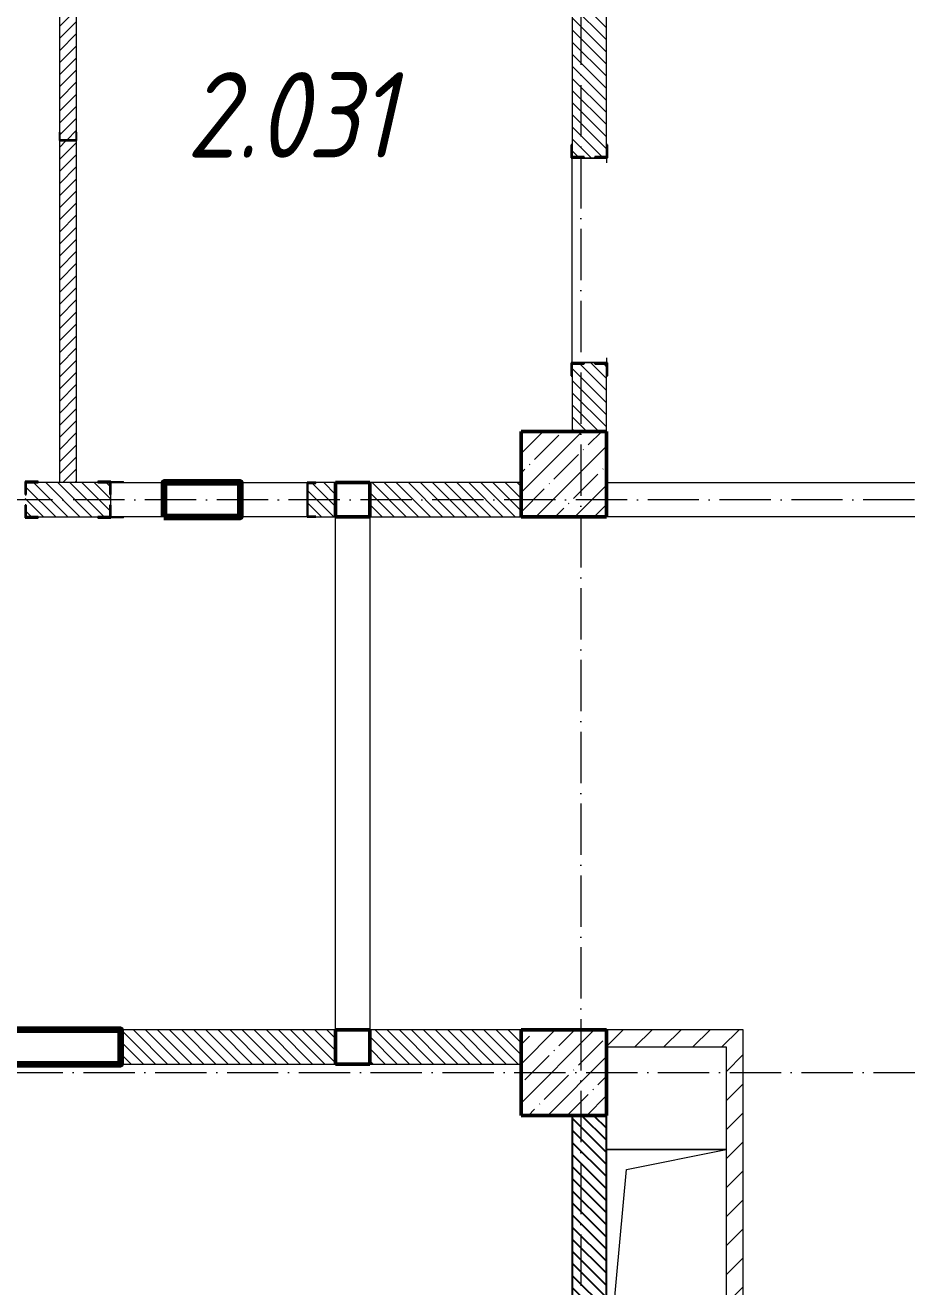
# Model space of a CAD drawing. Header units: millimetres. Extents: x -356862 to 418287, y 0 to 839748.
# Drawn here: x 70258 to 75415, y 509694 to 517072 of the extents above; entities that cross this region are included whole.
import ezdxf

# ---------------------------------------------------------------- set-up
doc = ezdxf.new("R2010")
doc.units = ezdxf.units.MM
doc.linetypes.add('50_200_ШТРИХ_1Т_ш5_п1_п1_', pattern=[700, 500, -100, 0, -100])
for name, color, linetype, lineweight in [('9.7) Заделка 956 шт', 6, 'Continuous', 158), ('A-FLOR-____-OTLN', 7, 'Continuous', 9), ('A-GENM-____-MCUT', 7, 'Continuous', 25), ('A-GENM-____-OTLN', 7, 'Continuous', 9), ('A-GENM-____-OTLN-1', 7, 'Continuous', 25), ('A-WALL-____-MCUT', 7, 'Continuous', 13), ('A-WALL-____-PATT-1', 7, 'Continuous', 9), ('A-WALL-FNSH-MCUT-1', 7, 'Continuous', 9), ('I-WALL-____-OTLN', 7, 'Continuous', 9), ('S-COLS-____-MCUT', 7, 'Continuous', 50), ('S-COLS-____-OTLN', 7, 'Continuous', 9), ('S-GRID-____-OTLN-1', 7, '50_200_ШТРИХ_1Т_ш5_п1_п1_', 9), ('Марки помещений', 7, 'Continuous', 9)]:
    doc.layers.add(name, color=color, linetype=linetype, lineweight=lineweight)
doc.styles.add('ISOCPEUR_I_2', font='isocpeui.ttf', dxfattribs={"width": 0.85, "height": 2.3})
pattern_1 = [(135, (-15591.663, 459015.94), (-35.35534, -35.35534), [])]
pattern_2 = [(45, (-15591.66, 459015.94), (-84.85281, 84.85281), [])]

# ---------------------------------------------------------------- blocks, each defined once
blk = doc.blocks.new('BSC_Колонна _Прямоугольная - 500х500-V35-АР1_План отверстий 2 этажа в осях 1-64_Ю-ЯЯ')
at = {"layer": 'S-COLS-____-OTLN'}
h = blk.add_hatch(dxfattribs=at)
h.set_pattern_fill('FP_45', color=256, style=0, pattern_type=2)
h.set_pattern_definition([(45, (-89000, -51931.04), (-114.04925, 114.04925), []), (45, (-88885.95, -51931.04), (-114.04925, 114.04925), [201.613, -40.323, 3.353, -36.97])])
h.paths.add_polyline_path([(-250, -250), (250, -250), (250, 250), (-250, 250)], flags=0)
at = {"layer": 'S-COLS-____-MCUT'}
for p, q in [((250, 250), (-250, 250)), ((-250, 250), (-250, -250)), ((250, -250), (250, 250)), ((-250, -250), (250, -250))]:
    blk.add_line(p, q, dxfattribs=at)
blk = doc.blocks.new('BSC_Колонна _Прямоугольная - 500х500-V95-АР1_План отверстий 2 этажа в осях 1-64_Ю-ЯЯ')
at = {"layer": 'S-COLS-____-OTLN'}
h = blk.add_hatch(dxfattribs=at)
h.set_pattern_fill('FP_108', color=256, style=0, pattern_type=2)
h.set_pattern_definition([(315, (-55431.04, 89000), (114.04925, 114.04925), []), (315, (-55431.04, 88885.95), (114.04925, 114.04925), [201.613, -40.323, 3.353, -36.97])])
h.paths.add_polyline_path([(-250, 250), (-250, -250), (250, -250), (250, 250)], flags=0)
at = {"layer": 'S-COLS-____-MCUT'}
for p, q in [((250, 250), (-250, 250)), ((-250, 250), (-250, -250)), ((250, -250), (250, 250)), ((-250, -250), (250, -250))]:
    blk.add_line(p, q, dxfattribs=at)
blk = doc.blocks.new('154_Фахверк_СКБ_Швеллер - Тип_100_3960-28331862-АР1_План отверстий 2 этажа в осях 1-64_Ю-ЯЯ')
at = {"layer": 'A-GENM-____-MCUT'}
for p, q in [((175, 50), (125, 50)), ((125, 50), (125, -50)), ((128, 47), (175, 47)), ((128, -47), (128, 47)), ((175, 47), (175, 50)), ((125, -50), (175, -50)), ((175, -47), (128, -47)), ((175, -50), (175, -47))]:
    blk.add_line(p, q, dxfattribs=at)
blk = doc.blocks.new('154_Стойка_СКБ_Уголок - СМ-2180_200-28268025-АР1_План отверстий 2 этажа в осях 1-64_Ю-ЯЯ')
at = {"layer": 'A-GENM-____-MCUT'}
for p, q in [((125, 156), (125, 81)), ((200, 156), (125, 156)), ((131, 81), (131, 150)), ((131, 150), (200, 150)), ((200, 150), (200, 156)), ((125, 81), (131, 81)), ((131, 19), (125, 19)), ((125, 19), (125, -56)), ((131, -50), (131, 19)), ((125, -56), (200, -56)), ((200, -50), (131, -50)), ((200, -56), (200, -50))]:
    blk.add_line(p, q, dxfattribs=at)
blk = doc.blocks.new('Стойка_Влож_Уголок_Опорный - Уголок-28213941-АР1_План отверстий 2 этажа в осях 1-64_Ю-ЯЯ')
at = {"layer": 'A-GENM-____-OTLN'}
for p, q in [((-212, -6), (-212, 0)), ((0, 0), (0, -6)), ((-212, -75), (-212, -6)), ((-212, -6), (-206, -6)), ((-6, -6), (0, -6)), ((0, -6), (0, -75)), ((-212, -75), (-206, -75)), ((-6, -75), (0, -75))]:
    blk.add_line(p, q, dxfattribs=at)
blk = doc.blocks.new('154_Фахверк_СКБ_Швеллер - Тип_100_3550_1-35210908-АР1_План отверстий 2 этажа в осях 1-64_Ю-ЯЯ')
at = {"layer": 'A-GENM-____-MCUT'}
for p, q in [((175, 100), (125, 100)), ((125, 100), (125, -100)), ((128, 97), (175, 97)), ((128, -97), (128, 97)), ((175, 97), (175, 100)), ((125, -100), (175, -100)), ((175, -97), (128, -97)), ((175, -100), (175, -97))]:
    blk.add_line(p, q, dxfattribs=at)
blk = doc.blocks.new('АР_Перемычка - АР_Перемычка-28437008-АР1_План отверстий 2 этажа в осях 1-64_Ю-ЯЯ')
at = {"layer": 'A-GENM-____-OTLN'}
blk.add_line((-250, -100), (-243, -100), dxfattribs=at)
blk = doc.blocks.new('154_Стойка_СКБ_Уголок - СМ-2880_200-28437237-АР1_План отверстий 2 этажа в осях 1-64_Ю-ЯЯ')
at = {"layer": 'A-GENM-____-MCUT'}
for p, q in [((125, 156), (125, 81)), ((200, 156), (125, 156)), ((131, 81), (131, 150)), ((131, 150), (200, 150)), ((200, 150), (200, 156)), ((125, 81), (131, 81)), ((131, 19), (125, 19)), ((125, 19), (125, -56)), ((131, -50), (131, 19)), ((125, -56), (200, -56)), ((200, -50), (131, -50)), ((200, -56), (200, -50))]:
    blk.add_line(p, q, dxfattribs=at)
blk = doc.blocks.new('Стойка_Влож_Полоса боковая - Полоса-V150-АР1_План отверстий 2 этажа в осях 1-64_Ю-ЯЯ')
at = {"layer": 'A-GENM-____-OTLN'}
for p, q in [((-5, 60), (0, 60)), ((-5, -60), (-5, 60)), ((0, 31), (0, -31)), ((0, -60), (-5, -60))]:
    blk.add_line(p, q, dxfattribs=at)
blk = doc.blocks.new('AR_Отверстие прямоугольное _в плите_ - AR_Отверстие прямоугольное _в плите_-30552542-АР1_План отверстий 2 этажа в осях 1-64_Ю-ЯЯ')
at = {"layer": 'A-GENM-____-OTLN'}
for p, q in [((350, 700), (-350, 700)), ((-233.3, 583.3), (350, 700)), ((-350, -700), (-233.3, 583.3))]:
    blk.add_line(p, q, dxfattribs=at)
blk = doc.blocks.new('BSC_Колонна _Прямоугольная1 - 200х200 _металл_-35205626-АР1_План отверстий 2 этажа в осях 1-64_Ю-ЯЯ')
at = {"layer": 'S-COLS-____-MCUT'}
for p, q in [((100, 100), (-100, 100)), ((-100, 100), (-100, -100)), ((100, -100), (100, 100)), ((-100, -100), (100, -100))]:
    blk.add_line(p, q, dxfattribs=at)
blk = doc.blocks.new('2этаж')
at = {"layer": 'S-GRID-____-OTLN-1', "color": 251, "ltscale": 0.6, "true_color": 0x636466}
for p, q in [((73508.3, 549908.8), (73508.3, 498997)), ((88482.7, 514297), (-20260.4, 514297)), ((53374.4, 510947), (88482.7, 510947))]:
    blk.add_line(p, q, dxfattribs=at)

msp = doc.modelspace()

# ---------------------------------------------------------------- hatches: boundary and pattern name
h = msp.add_hatch()
h.set_pattern_fill('FP_6', color=256, style=0, pattern_type=2)
h.set_pattern_definition(pattern_1)
h.paths.add_polyline_path([(73658.3366, 505446.983), (73658.3366, 510696.983), (73458.3366, 510696.983), (73458.3366, 505446.983)], flags=0)
at = {"layer": 'A-WALL-____-PATT-1'}
h = msp.add_hatch(dxfattribs=at)
h.set_pattern_fill('FP_5', color=256, style=0, pattern_type=2)
h.set_pattern_definition([(45, (-15591.663, 459015.94), (-35.35534, 35.35534), [])])
h.paths.add_polyline_path([(70558.3366, 514396.983), (70558.3366, 516396.983), (70458.3366, 516396.983), (70458.3366, 514396.983)], flags=0)
h.paths.add_polyline_path([(70461.3366, 516399.983), (70555.3366, 516399.983), (70555.3366, 516446.983), (70558.3366, 516446.983), (70558.3366, 520116.983), (70458.3366, 520116.983), (70458.3366, 516446.983), (70461.3366, 516446.983)], flags=0)
h.paths.add_polyline_path([(70514.8072, 520376.983), (70558.3366, 520376.983), (70558.3366, 520596.983), (70458.3366, 520596.983), (70458.3366, 520376.983), (70461.3366, 520376.983)], flags=0)
h.paths.add_polyline_path([(70508.2484, 520599.983), (70555.3366, 520599.983), (70555.3366, 520646.983), (70558.3366, 520646.983), (70558.3366, 522296.983), (70458.3366, 522296.983), (70458.3366, 520646.983), (70461.3366, 520646.983), (70461.3366, 520599.983)], flags=0)
h = msp.add_hatch(dxfattribs=at)
h.set_pattern_fill('FP_6', color=256, style=0, pattern_type=2)
h.set_pattern_definition(pattern_1)
h.paths.add_polyline_path([(73498.3366, 514696.983), (73658.3366, 514696.983), (73658.3366, 515090.983), (73589.3366, 515090.983), (73589.3366, 515096.983), (73527.3366, 515096.983), (73527.3366, 515090.983), (73458.3366, 515090.983), (73458.3366, 514696.983)], flags=0)
h.paths.add_polyline_path([(73527.3366, 516296.983), (73589.3366, 516296.983), (73589.3366, 516302.983), (73658.3366, 516302.983), (73658.3366, 518396.983), (73458.3366, 518396.983), (73458.3366, 516302.983), (73527.3366, 516302.983)], flags=0)
h = msp.add_hatch(dxfattribs=at)
h.set_pattern_fill('FP_6', color=256, style=0, pattern_type=2)
h.set_pattern_definition(pattern_1)
h.paths.add_polyline_path([(72073.3366, 514196.983), (72073.3366, 514396.983), (71958.3366, 514396.983), (71958.3366, 514393.983), (71911.3366, 514393.3466), (71911.3366, 514199.983), (71958.3366, 514199.983), (71958.3366, 514196.983)], flags=0)
h.paths.add_polyline_path([(70333.3366, 514196.983), (70752.3366, 514196.983), (70752.3366, 514265.983), (70758.3366, 514265.983), (70758.3366, 514327.983), (70752.3366, 514327.983), (70752.3366, 514396.983), (70264.3366, 514396.983), (70264.3366, 514327.983), (70258.3366, 514327.983), (70258.3366, 514265.983), (70264.3366, 514265.983), (70264.3366, 514196.983)], flags=0)
h.paths.add_polyline_path([(68308.3366, 514196.983), (69102.3366, 514197.906), (69102.3366, 514265.983), (69108.3366, 514265.983), (69108.3366, 514327.983), (69102.3366, 514327.983), (69102.3366, 514396.983), (68308.3366, 514396.983), (68308.3366, 514320.0599)], flags=0)
h.paths.add_polyline_path([(68008.3366, 514196.983), (68008.3366, 514396.983), (67808.3366, 514396.983), (67808.3366, 514196.983)], flags=0)
h = msp.add_hatch(dxfattribs=at)
h.set_pattern_fill('FP_6', color=256, style=0, pattern_type=2)
h.set_pattern_definition(pattern_1)
h.paths.add_polyline_path([(73158.3366, 514196.983), (73158.3366, 514396.983), (72273.3366, 514396.983), (72273.3366, 514196.983), (72768.1889, 514196.983)], flags=0)
h = msp.add_hatch(dxfattribs=at)
h.set_pattern_fill('FP_6', color=256, style=0, pattern_type=2)
h.set_pattern_definition(pattern_1)
h.paths.add_polyline_path([(72073.3366, 510996.983), (72073.3366, 511196.983), (70818.3366, 511196.983), (70818.3366, 510996.983)], flags=0)
h.paths.add_polyline_path([(69233.1876, 510996.983), (70118.3366, 510996.983), (70118.3366, 511196.983), (68708.3366, 511196.983), (68708.3366, 510996.983)], flags=0)
h.paths.add_polyline_path([(67808.3366, 510996.983), (68008.3366, 510996.983), (68008.3366, 511196.983), (67808.3366, 511196.983)], flags=0)
h = msp.add_hatch(dxfattribs=at)
h.set_pattern_fill('FP_6', color=256, style=0, pattern_type=2)
h.set_pattern_definition(pattern_1)
h.paths.add_polyline_path([(73158.3366, 510996.983), (73158.3366, 511196.983), (72273.3366, 511196.983), (72273.3366, 510996.983)], flags=0)
h = msp.add_hatch(dxfattribs=at)
h.set_pattern_fill('FP_4', color=256, style=0, pattern_type=2)
h.set_pattern_definition(pattern_2)
h.paths.add_polyline_path([(74358.3366, 511096.983), (74458.3366, 511096.983), (74458.3366, 511196.983), (73658.3366, 511196.983), (73658.3366, 511096.983)], flags=0)
h = msp.add_hatch(dxfattribs=at)
h.set_pattern_fill('FP_4', color=256, style=0, pattern_type=2)
h.set_pattern_definition(pattern_2)
h.paths.add_polyline_path([(74458.3366, 509096.983), (74458.3366, 511096.983), (74358.3366, 511096.983), (74358.3366, 509096.983)], flags=0)

# ---------------------------------------------------------------- linework, layer by layer
for p, q in [((73458.3366, 510696.983), (73458.3366, 505446.983)), ((73658.3366, 505446.983), (73658.3366, 510696.983))]:
    msp.add_line(p, q)
at = {"layer": '9.7) Заделка 956 шт'}
for points in [[(71068.3366, 514196.983), (71518.3366, 514196.983), (71518.3366, 514396.983), (71068.3366, 514396.983)], [(70118.3366, 510996.983), (70818.3366, 510996.983), (70818.3366, 511196.983), (70118.3366, 511196.983)]]:
    msp.add_lwpolyline(points, close=True, dxfattribs=at)
at = {"layer": 'A-FLOR-____-OTLN'}
msp.add_line((73658.3366, 510496.983), (74358.3366, 510496.983), dxfattribs=at)
at = {"layer": 'A-WALL-____-MCUT'}
for p, q in [((73458.3366, 518396.983), (73458.3366, 516371.983)), ((73658.3366, 516371.983), (73658.3366, 518396.983)), ((73458.3366, 515021.983), (73458.3366, 514696.983)), ((73658.3366, 514696.983), (73658.3366, 515021.983)), ((70683.3366, 514396.983), (70333.3366, 514396.983)), ((72073.3366, 514396.983), (71958.3366, 514396.983)), ((73158.3366, 514396.983), (72273.3366, 514396.983)), ((70758.3366, 514265.983), (70758.3366, 514327.983)), ((70333.3366, 514196.983), (70683.3366, 514196.983)), ((71958.3366, 514196.983), (72073.3366, 514196.983)), ((72273.3366, 514196.983), (73158.3366, 514196.983)), ((72073.3366, 511196.983), (70818.3366, 511196.983)), ((73158.3366, 511196.983), (72273.3366, 511196.983)), ((70818.3366, 510996.983), (72073.3366, 510996.983)), ((72273.3366, 510996.983), (73158.3366, 510996.983))]:
    msp.add_line(p, q, dxfattribs=at)
at = {"layer": 'A-WALL-FNSH-MCUT-1'}
for p, q in [((70558.3366, 516446.983), (70558.3366, 518796.983)), ((70458.3366, 518396.983), (70458.3366, 516446.983)), ((70458.3366, 516396.983), (70458.3366, 514396.983)), ((70558.3366, 514396.983), (70558.3366, 516396.983)), ((74458.3366, 511196.983), (73658.3366, 511196.983)), ((74458.3366, 508996.983), (74458.3366, 511196.983)), ((73658.3366, 511096.983), (74358.3366, 511096.983)), ((74358.3366, 511096.983), (74358.3366, 509096.983))]:
    msp.add_line(p, q, dxfattribs=at)
at = {"layer": 'I-WALL-____-OTLN'}
for p, q in [((73458.3366, 515096.983), (73458.3366, 516296.983)), ((73658.3366, 516296.983), (73658.3366, 516266.983)), ((73658.3366, 515126.983), (73658.3366, 515096.983)), ((70758.3366, 514396.983), (71068.3366, 514396.983)), ((71518.3366, 514396.983), (71908.3366, 514396.983)), ((73658.3366, 514396.983), (77658.3366, 514396.983)), ((71068.3366, 514196.983), (70758.3366, 514196.983)), ((71908.3366, 514196.983), (71518.3366, 514196.983)), ((72073.3366, 511196.983), (72073.3366, 514196.983)), ((72273.3366, 514196.983), (72273.3366, 511196.983)), ((77658.3366, 514196.983), (73658.3366, 514196.983))]:
    msp.add_line(p, q, dxfattribs=at)
at = {"layer": 'S-GRID-____-OTLN-1', "color": 251, "ltscale": 0.6, "true_color": 0x636466}
for p, q in [((73508.3366, 549908.7924), (73508.3366, 498996.983)), ((73508.3366, 549908.7924), (73508.3366, 498996.983)), ((88482.7432, 514296.983), (-20260.4336, 514296.983)), ((88482.7432, 514296.983), (-20260.4336, 514296.983)), ((53374.3699, 510946.983), (88482.7432, 510946.983)), ((53374.3699, 510946.983), (88482.7432, 510946.983))]:
    msp.add_line(p, q, dxfattribs=at)

# ---------------------------------------------------------------- block references
at = {"color": 18, "true_color": 0x000000}
msp.add_blockref('2этаж', (0, 0), dxfattribs=at)
at = {"layer": 'A-GENM-____-OTLN'}
for name, p, rotation in [('АР_Перемычка - АР_Перемычка-28437008-АР1_План отверстий 2 этажа в осях 1-64_Ю-ЯЯ', (73558.3366, 516296.983), 269.9999999999999), ('Стойка_Влож_Полоса боковая - Полоса-V150-АР1_План отверстий 2 этажа в осях 1-64_Ю-ЯЯ', (73558.3366, 516296.983), 89.9999999999999), ('Стойка_Влож_Полоса боковая - Полоса-V150-АР1_План отверстий 2 этажа в осях 1-64_Ю-ЯЯ', (73558.3366, 515096.983), 269.9999999999999), ('Стойка_Влож_Уголок_Опорный - Уголок-28213941-АР1_План отверстий 2 этажа в осях 1-64_Ю-ЯЯ', (70758.3366, 514402.983), 89.99999999999962)]:
    msp.add_blockref(name, p, dxfattribs=dict(at, rotation=rotation))
msp.add_blockref('AR_Отверстие прямоугольное _в плите_ - AR_Отверстие прямоугольное _в плите_-30552542-АР1_План отверстий 2 этажа в осях 1-64_Ю-ЯЯ', (74008.3366, 509796.983), dxfattribs=at)
at = {"layer": 'A-GENM-____-OTLN-1'}
for name, p, rotation in [('154_Фахверк_СКБ_Швеллер - Тип_100_3960-28331862-АР1_План отверстий 2 этажа в осях 1-64_Ю-ЯЯ', (70508.3366, 516271.983), 90), ('154_Стойка_СКБ_Уголок - СМ-2880_200-28437237-АР1_План отверстий 2 этажа в осях 1-64_Ю-ЯЯ', (73608.3366, 516171.983), 89.99999999999987), ('154_Стойка_СКБ_Уголок - СМ-2880_200-28437237-АР1_План отверстий 2 этажа в осях 1-64_Ю-ЯЯ', (73508.3366, 515221.983), 269.9999999999999), ('154_Стойка_СКБ_Уголок - СМ-2180_200-28268025-АР1_План отверстий 2 этажа в осях 1-64_Ю-ЯЯ', (70883.3366, 514346.983), 180)]:
    msp.add_blockref(name, p, dxfattribs=dict(at, rotation=rotation))
for name, p in [('154_Стойка_СКБ_Уголок - СМ-2180_200-28268025-АР1_План отверстий 2 этажа в осях 1-64_Ю-ЯЯ', (70133.3366, 514246.983)), ('154_Фахверк_СКБ_Швеллер - Тип_100_3550_1-35210908-АР1_План отверстий 2 этажа в осях 1-64_Ю-ЯЯ', (71783.3366, 514296.983))]:
    msp.add_blockref(name, p, dxfattribs=at)
at = {"layer": 'S-COLS-____-OTLN'}
for name, p, rotation in [('BSC_Колонна _Прямоугольная - 500х500-V95-АР1_План отверстий 2 этажа в осях 1-64_Ю-ЯЯ', (73408.3366, 514446.983), 89.9999999999999), ('BSC_Колонна _Прямоугольная1 - 200х200 _металл_-35205626-АР1_План отверстий 2 этажа в осях 1-64_Ю-ЯЯ', (72173.3366, 514296.983), 270.0000000000001), ('BSC_Колонна _Прямоугольная1 - 200х200 _металл_-35205626-АР1_План отверстий 2 этажа в осях 1-64_Ю-ЯЯ', (72173.3366, 511096.983), 270.0000000000001)]:
    msp.add_blockref(name, p, dxfattribs=dict(at, rotation=rotation))
msp.add_blockref('BSC_Колонна _Прямоугольная - 500х500-V35-АР1_План отверстий 2 этажа в осях 1-64_Ю-ЯЯ', (73408.3366, 510946.983), dxfattribs=at)

# ---------------------------------------------------------------- texts
at = {"layer": 'Марки помещений', "insert": (71201.1754, 516797.7107), "char_height": 500, "width": 737.5525, "attachment_point": 1, "style": 'ISOCPEUR_I_2'}
msp.add_mtext('2.031', dxfattribs=at)

doc.saveas('drawing.dxf')
